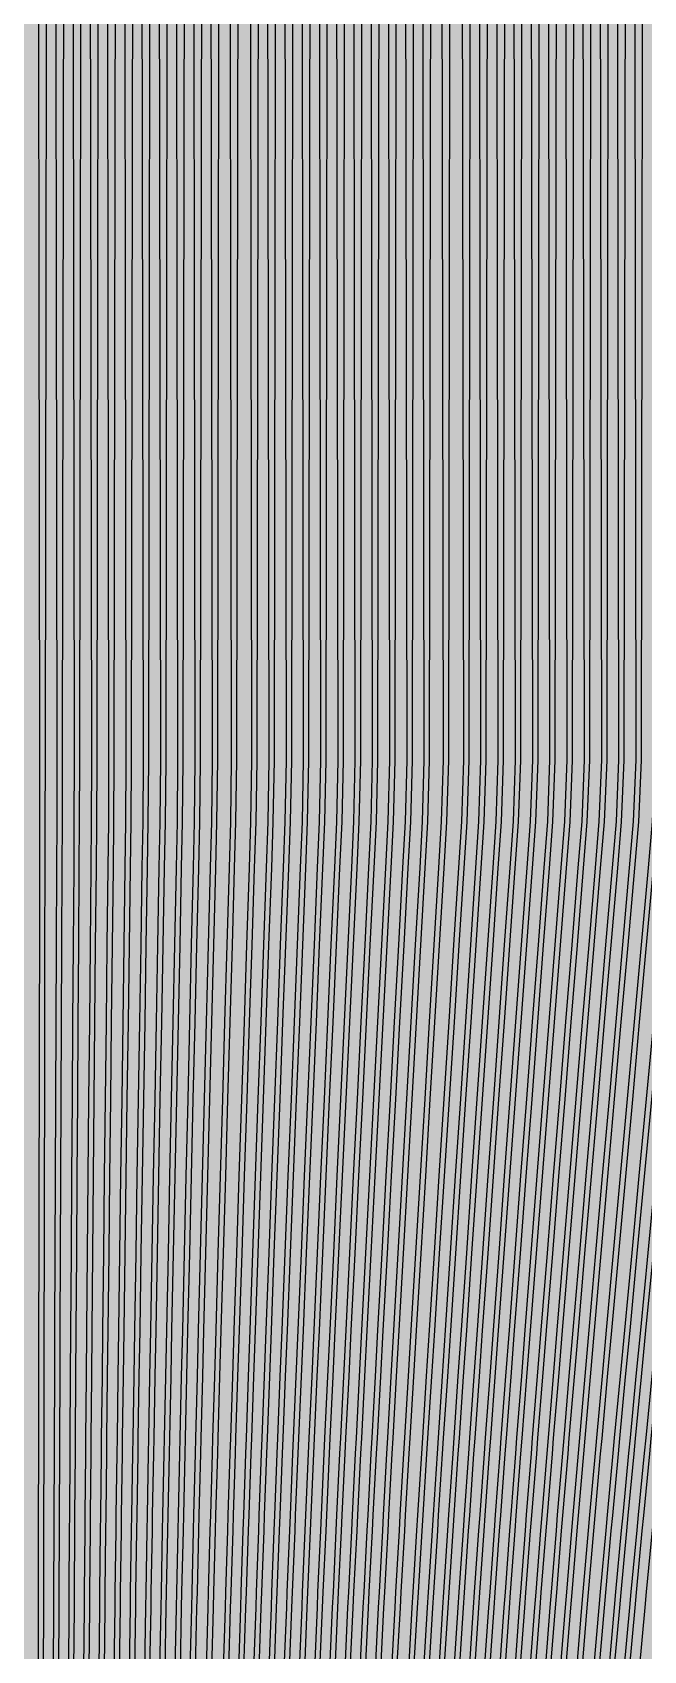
# Model space of a CAD drawing. Header units: metres. Extents: x -7220 to 10980, y -29667 to 1833.
# Drawn here: x 1880 to 2129, y -16541 to -15885 of the extents above; entities that cross this region are included whole.
import ezdxf

# ---------------------------------------------------------------- set-up
doc = ezdxf.new("R2010")
doc.units = ezdxf.units.M
doc.layers.add('Metal1', color=4, linetype='CONTINUOUS')
doc.layers.add('Polyimide', color=7, linetype='CONTINUOUS')

msp = doc.modelspace()

# ---------------------------------------------------------------- hatches: boundary and pattern name
at = {"layer": 'Polyimide'}
msp.add_hatch(color=7, dxfattribs=at).paths.add_polyline_path([(4099.45, -13861.55), (4142.64, -14152.77), (4214.18, -14438.35), (4313.36, -14715.55), (4439.24, -14981.69), (4590.59, -15234.21), (4765.97, -15470.68), (4963.68, -15688.82), (5181.82, -15886.53), (5418.29, -16061.91), (5670.81, -16213.26), (5936.95, -16339.14), (6214.15, -16438.32), (6499.73, -16509.85), (6790.95, -16553.05), (7085, -16567.5), (9980.38, -16567.5), (10058.79, -16571.35), (10136.45, -16582.87), (10212.6, -16601.95), (10286.52, -16628.4), (10357.49, -16661.96), (10424.83, -16702.32), (10487.89, -16749.09), (10546.06, -16801.81), (10598.78, -16859.98), (10645.55, -16923.04), (10685.91, -16990.38), (10719.48, -17061.35), (10745.93, -17135.27), (10765, -17211.43), (10776.52, -17289.08), (10780.38, -17367.5), (10780.38, -21957.3), (10741.61, -22012.91), (10705.97, -22070.59), (10673.58, -22130.14), (10644.53, -22191.39), (10618.92, -22254.16), (10596.82, -22318.25), (10578.3, -22383.46), (10563.41, -22449.6), (10552.21, -22516.46), (10544.72, -22583.84), (10540.97, -22651.53), (10540.97, -22719.32), (10544.72, -22787.01), (10552.21, -22854.38), (10563.41, -22921.24), (10578.3, -22987.38), (10596.82, -23052.6), (10618.92, -23116.68), (10644.53, -23179.45), (10673.58, -23240.71), (10705.97, -23300.26), (10741.61, -23357.93), (10780.38, -23413.54), (10780.38, -28667.5), (10776.52, -28745.91), (10765, -28823.57), (10745.93, -28899.73), (10719.48, -28973.65), (10685.91, -29044.62), (10645.55, -29111.96), (10598.78, -29175.01), (10546.06, -29233.19), (10487.89, -29285.91), (10424.83, -29332.68), (10357.49, -29373.04), (10286.52, -29406.6), (10212.6, -29433.05), (10136.45, -29452.13), (10058.79, -29463.65), (9980.38, -29467.5), (-6219.63, -29467.5), (-6298.04, -29463.65), (-6375.7, -29452.13), (-6451.85, -29433.05), (-6525.77, -29406.6), (-6596.74, -29373.04), (-6664.08, -29332.68), (-6727.14, -29285.91), (-6785.31, -29233.19), (-6838.03, -29175.01), (-6884.8, -29111.96), (-6925.16, -29044.62), (-6958.73, -28973.65), (-6985.18, -28899.73), (-7004.25, -28823.57), (-7015.77, -28745.91), (-7019.63, -28667.5), (-7019.63, -23426.32), (-6979.36, -23370.07), (-6942.33, -23311.63), (-6908.66, -23251.2), (-6878.45, -23188.96), (-6851.81, -23125.12), (-6828.81, -23059.88), (-6809.53, -22993.44), (-6794.04, -22926.02), (-6782.37, -22857.83), (-6774.57, -22789.09), (-6770.67, -22720.02), (-6770.67, -22650.84), (-6774.57, -22581.77), (-6782.37, -22513.03), (-6794.04, -22444.84), (-6809.53, -22377.42), (-6828.81, -22310.98), (-6851.81, -22245.74), (-6878.45, -22181.89), (-6908.66, -22119.66), (-6942.33, -22059.22), (-6979.36, -22000.79), (-7019.63, -21944.54), (-7019.63, -17367.5), (-7015.77, -17289.08), (-7004.25, -17211.43), (-6985.18, -17135.27), (-6958.73, -17061.35), (-6925.16, -16990.38), (-6884.8, -16923.04), (-6838.03, -16859.98), (-6785.31, -16801.81), (-6727.14, -16749.09), (-6664.08, -16702.32), (-6596.74, -16661.96), (-6525.77, -16628.4), (-6451.85, -16601.95), (-6375.7, -16582.87), (-6298.04, -16571.35), (-6219.63, -16567.5), (-3314, -16567.5), (-3019.95, -16553.05), (-2728.73, -16509.85), (-2443.15, -16438.32), (-2165.95, -16339.14), (-1899.81, -16213.26), (-1647.29, -16061.91), (-1410.82, -15886.53), (-1192.68, -15688.82), (-994.97, -15470.68), (-819.59, -15234.21), (-668.24, -14981.69), (-542.36, -14715.55), (-443.18, -14438.35), (-371.64, -14152.77), (-328.45, -13861.55), (-314, -13567.5), (-314, -13373.48), (-317.45, -13328.11), (-327.72, -13283.78), (-344.58, -13241.52), (-367.63, -13202.3), (-396.35, -13167.01), (-430.08, -13136.47), (-468.03, -13111.38), (-509.35, -13092.32), (-509.35, -13092.32), (-578.18, -13061.27), (-642.2, -13021.24), (-700.26, -12972.96), (-751.3, -12917.31), (-794.39, -12855.3), (-828.74, -12788.06), (-853.73, -12716.8), (-868.91, -12642.84), (-874, -12567.5), (-868.91, -12492.16), (-853.73, -12418.19), (-828.74, -12346.94), (-794.39, -12279.7), (-751.3, -12217.69), (-700.26, -12162.04), (-642.2, -12113.76), (-578.18, -12073.73), (-509.35, -12042.68), (-509.35, -12042.68), (-468.03, -12023.62), (-430.08, -11998.53), (-396.35, -11967.99), (-367.63, -11932.7), (-344.58, -11893.47), (-327.72, -11851.21), (-317.45, -11806.89), (-314, -11761.52), (-314, -11074.31), (-317.45, -11028.94), (-327.72, -10984.62), (-344.58, -10942.36), (-367.63, -10903.13), (-396.35, -10867.84), (-430.08, -10837.3), (-468.03, -10812.21), (-509.35, -10793.16), (-509.35, -10793.16), (-578.18, -10762.1), (-642.2, -10722.07), (-700.26, -10673.8), (-751.3, -10618.15), (-794.39, -10556.13), (-828.74, -10488.89), (-853.73, -10417.64), (-868.91, -10343.67), (-874, -10268.33), (-868.91, -10192.99), (-853.73, -10119.03), (-828.74, -10047.77), (-794.39, -9980.53), (-751.3, -9918.52), (-700.26, -9862.87), (-642.2, -9814.59), (-578.18, -9774.56), (-509.35, -9743.51), (-509.35, -9743.51), (-468.03, -9724.45), (-430.08, -9699.36), (-396.35, -9668.82), (-367.63, -9633.53), (-344.58, -9594.31), (-327.72, -9552.05), (-317.45, -9507.72), (-314, -9462.35), (-314, -8775.14), (-317.45, -8729.78), (-327.72, -8685.45), (-344.58, -8643.19), (-367.63, -8603.96), (-396.35, -8568.68), (-430.08, -8538.14), (-468.03, -8513.05), (-509.35, -8493.99), (-509.35, -8493.99), (-578.18, -8462.94), (-642.2, -8422.91), (-700.26, -8374.63), (-751.3, -8318.98), (-794.39, -8256.97), (-828.74, -8189.73), (-853.73, -8118.47), (-868.91, -8044.5), (-874, -7969.17), (-868.91, -7893.83), (-853.73, -7819.86), (-828.74, -7748.61), (-794.39, -7681.36), (-751.3, -7619.35), (-700.26, -7563.7), (-642.2, -7515.42), (-578.18, -7475.4), (-509.35, -7444.34), (-509.35, -7444.34), (-468.03, -7425.28), (-430.08, -7400.2), (-396.35, -7369.66), (-367.63, -7334.37), (-344.58, -7295.14), (-327.72, -7252.88), (-317.45, -7208.56), (-314, -7163.19), (-314, -6475.98), (-317.45, -6430.61), (-327.72, -6386.29), (-344.58, -6344.02), (-367.63, -6304.8), (-396.35, -6269.51), (-430.08, -6238.97), (-468.03, -6213.88), (-509.35, -6194.82), (-509.35, -6194.82), (-578.18, -6163.77), (-642.2, -6123.74), (-700.26, -6075.46), (-751.3, -6019.81), (-794.39, -5957.8), (-828.74, -5890.56), (-853.73, -5819.31), (-868.91, -5745.34), (-874, -5670), (-868.91, -5594.66), (-853.73, -5520.69), (-828.74, -5449.44), (-794.39, -5382.2), (-751.3, -5320.19), (-700.26, -5264.54), (-642.2, -5216.26), (-578.18, -5176.23), (-509.35, -5145.18), (-509.35, -5145.18), (-468.03, -5126.12), (-430.08, -5101.03), (-396.35, -5070.49), (-367.63, -5035.2), (-344.58, -4995.98), (-327.72, -4953.71), (-317.45, -4909.39), (-314, -4864.02), (-314, 380), (-314, 1532.5), (-269, 1532.5), (-268.78, 1525.63), (-268.1, 1518.79), (-266.98, 1512.02), (-265.42, 1505.32), (-263.43, 1498.75), (-261.01, 1492.32), (-258.17, 1486.06), (-254.93, 1480), (-251.3, 1474.17), (-247.3, 1468.58), (-242.94, 1463.27), (-238.25, 1458.25), (-233.23, 1453.56), (-227.92, 1449.2), (-222.33, 1445.2), (-216.5, 1441.57), (-210.44, 1438.33), (-204.18, 1435.49), (-197.75, 1433.07), (-191.18, 1431.08), (-184.48, 1429.52), (-177.71, 1428.4), (-170.87, 1427.72), (-164, 1427.5), (-157.13, 1427.72), (-150.29, 1428.4), (-143.52, 1429.52), (-136.82, 1431.08), (-130.25, 1433.07), (-123.82, 1435.49), (-117.56, 1438.33), (-111.5, 1441.57), (-105.67, 1445.2), (-100.08, 1449.2), (-94.77, 1453.56), (-89.75, 1458.25), (-85.06, 1463.27), (-80.7, 1468.58), (-76.7, 1474.17), (-73.07, 1480), (-69.83, 1486.06), (-66.99, 1492.32), (-64.57, 1498.75), (-62.58, 1505.32), (-61.02, 1512.02), (-59.9, 1518.79), (-59.22, 1525.63), (-59, 1532.5), (1786, 1532.5), (3835, 1532.5), (3835.21, 1539.04), (3835.86, 1545.55), (3836.92, 1552.01), (3838.41, 1558.38), (3840.31, 1564.64), (3842.61, 1570.77), (3845.31, 1576.73), (3848.4, 1582.5), (3851.85, 1588.06), (3855.66, 1593.38), (3859.82, 1598.43), (3864.29, 1603.21), (3869.07, 1607.68), (3874.12, 1611.84), (3879.44, 1615.65), (3885, 1619.1), (3890.77, 1622.19), (3896.73, 1624.89), (3902.86, 1627.19), (3909.12, 1629.09), (3915.49, 1630.58), (3921.95, 1631.64), (3928.46, 1632.29), (3935, 1632.5), (3941.54, 1632.29), (3948.05, 1631.64), (3954.51, 1630.58), (3960.88, 1629.09), (3967.14, 1627.19), (3973.27, 1624.89), (3979.23, 1622.19), (3985, 1619.1), (3990.56, 1615.65), (3995.88, 1611.84), (4000.93, 1607.68), (4005.71, 1603.21), (4010.18, 1598.43), (4014.34, 1593.38), (4018.15, 1588.06), (4021.6, 1582.5), (4024.69, 1576.73), (4027.39, 1570.77), (4029.69, 1564.64), (4031.59, 1558.38), (4033.08, 1552.01), (4034.14, 1545.55), (4034.79, 1539.04), (4035, 1532.5), (4085, 1532.5), (4085, 380), (4085, 330), (4085, -4864.02), (4088.45, -4909.39), (4098.72, -4953.71), (4115.58, -4995.98), (4138.63, -5035.2), (4167.35, -5070.49), (4201.08, -5101.03), (4239.03, -5126.12), (4280.35, -5145.18), (4280.35, -5145.18), (4349.18, -5176.23), (4413.2, -5216.26), (4471.26, -5264.54), (4522.3, -5320.19), (4565.39, -5382.2), (4599.74, -5449.44), (4624.73, -5520.69), (4639.91, -5594.66), (4645, -5670), (4639.91, -5745.34), (4624.73, -5819.31), (4599.74, -5890.56), (4565.39, -5957.8), (4522.3, -6019.81), (4471.26, -6075.46), (4413.2, -6123.74), (4349.18, -6163.77), (4280.35, -6194.82), (4239.03, -6213.88), (4201.08, -6238.97), (4167.35, -6269.51), (4138.63, -6304.8), (4115.58, -6344.02), (4098.72, -6386.29), (4088.45, -6430.61), (4085, -6475.98), (4085, -13567.5), (4099.45, -13861.55)])

# ---------------------------------------------------------------- linework, layer by layer
at = {"layer": 'Metal1'}
for points in [[(1882.82, -16548.27), (1882.87, -16523.27), (1882.88, -16517.03), (1882.92, -16492.03), (1882.94, -16485.79), (1882.98, -16460.79), (1882.99, -16454.54), (1883.04, -16429.55), (1883.08, -16410.81), (1883.14, -16379.57), (1883.2, -16348.33), (1883.26, -16317.08), (1883.32, -16285.84), (1883.38, -16254.6), (1883.44, -16223.36), (1883.48, -16204.62), (1883.48, -16179.63), (1882.75, -15692.12)], [(1886.25, -15692.12), (1885.52, -16179.63), (1885.48, -16204.62), (1885.44, -16223.37), (1885.38, -16254.61), (1885.32, -16285.85), (1885.26, -16317.09), (1885.2, -16348.33), (1885.14, -16379.57), (1885.08, -16410.81), (1885.04, -16429.56), (1884.99, -16454.55), (1884.98, -16460.8), (1884.94, -16485.79), (1884.92, -16492.04), (1884.88, -16517.03), (1884.87, -16523.28), (1884.82, -16548.27)], [(1888.99, -16548.27), (1889.09, -16523.27), (1889.11, -16517.02), (1889.21, -16492.03), (1889.24, -16485.78), (1889.35, -16460.79), (1889.37, -16454.54), (1889.48, -16429.55), (1889.56, -16410.8), (1889.69, -16379.56), (1889.83, -16348.32), (1889.96, -16317.08), (1890.1, -16285.84), (1890.23, -16254.6), (1890.37, -16223.36), (1890.45, -16204.62), (1890.48, -16179.63), (1889.75, -15692.12)], [(1893.25, -15692.12), (1892.52, -16179.63), (1892.45, -16204.62), (1892.37, -16223.37), (1892.23, -16254.61), (1892.1, -16285.85), (1891.96, -16317.09), (1891.83, -16348.33), (1891.69, -16379.57), (1891.56, -16410.81), (1891.48, -16429.56), (1891.37, -16454.55), (1891.35, -16460.8), (1891.24, -16485.79), (1891.21, -16492.04), (1891.11, -16517.03), (1891.09, -16523.28), (1890.99, -16548.27)], [(1895.15, -16548.26), (1895.31, -16523.27), (1895.35, -16517.02), (1895.5, -16492.03), (1895.55, -16485.78), (1895.71, -16460.79), (1895.75, -16454.54), (1895.92, -16429.55), (1896.04, -16410.8), (1896.25, -16379.56), (1896.46, -16348.32), (1896.67, -16317.08), (1896.87, -16285.84), (1897.08, -16254.6), (1897.29, -16223.36), (1897.42, -16204.61), (1897.48, -16179.62), (1896.75, -15692.12)], [(1900.25, -15692.12), (1899.52, -16179.63), (1899.42, -16204.62), (1899.29, -16223.37), (1899.08, -16254.61), (1898.87, -16285.85), (1898.67, -16317.09), (1898.46, -16348.33), (1898.25, -16379.58), (1898.04, -16410.82), (1897.92, -16429.56), (1897.75, -16454.55), (1897.71, -16460.8), (1897.55, -16485.79), (1897.5, -16492.04), (1897.35, -16517.03), (1897.31, -16523.28), (1897.15, -16548.28)], [(1901.32, -16548.26), (1901.53, -16523.27), (1901.58, -16517.02), (1901.8, -16492.03), (1901.85, -16485.78), (1902.07, -16460.79), (1902.13, -16454.54), (1902.35, -16429.54), (1902.52, -16410.8), (1902.8, -16379.56), (1903.09, -16348.32), (1903.37, -16317.08), (1903.65, -16285.84), (1903.93, -16254.6), (1904.22, -16223.35), (1904.39, -16204.61), (1904.48, -16179.62), (1903.75, -15692.12)], [(1907.25, -15692.12), (1906.52, -16179.63), (1906.39, -16204.63), (1906.22, -16223.37), (1905.93, -16254.61), (1905.65, -16285.85), (1905.37, -16317.1), (1905.09, -16348.34), (1904.8, -16379.58), (1904.52, -16410.82), (1904.35, -16429.56), (1904.13, -16454.56), (1904.07, -16460.8), (1903.85, -16485.8), (1903.8, -16492.04), (1903.58, -16517.04), (1903.53, -16523.28), (1903.32, -16548.28)], [(1907.49, -16548.26), (1907.75, -16523.27), (1907.82, -16517.02), (1908.09, -16492.02), (1908.16, -16485.78), (1908.43, -16460.78), (1908.51, -16454.54), (1908.79, -16429.54), (1909, -16410.8), (1909.36, -16379.56), (1909.72, -16348.32), (1910.07, -16317.08), (1910.43, -16285.83), (1910.79, -16254.59), (1911.14, -16223.35), (1911.36, -16204.61), (1911.48, -16179.62), (1910.75, -15692.12)], [(1914.25, -15692.12), (1913.52, -16179.63), (1913.36, -16204.63), (1913.14, -16223.38), (1912.79, -16254.62), (1912.43, -16285.86), (1912.07, -16317.1), (1911.72, -16348.34), (1911.36, -16379.58), (1911, -16410.82), (1910.79, -16429.57), (1910.51, -16454.56), (1910.43, -16460.81), (1910.15, -16485.8), (1910.09, -16492.05), (1909.82, -16517.04), (1909.75, -16523.29), (1909.49, -16548.28)], [(1913.65, -16548.26), (1913.97, -16523.26), (1914.05, -16517.02), (1914.38, -16492.02), (1914.46, -16485.77), (1914.8, -16460.78), (1914.88, -16454.53), (1915.23, -16429.54), (1915.48, -16410.8), (1915.92, -16379.55), (1916.35, -16348.31), (1916.78, -16317.07), (1917.21, -16285.83), (1917.64, -16254.59), (1918.07, -16223.35), (1918.33, -16204.61), (1918.48, -16179.62), (1917.75, -15692.12)], [(1921.25, -15692.12), (1920.52, -16179.63), (1920.33, -16204.63), (1920.07, -16223.38), (1919.64, -16254.62), (1919.21, -16285.86), (1918.78, -16317.1), (1918.35, -16348.34), (1917.92, -16379.58), (1917.48, -16410.82), (1917.23, -16429.57), (1916.88, -16454.56), (1916.8, -16460.81), (1916.46, -16485.8), (1916.38, -16492.05), (1916.05, -16517.04), (1915.97, -16523.29), (1915.65, -16548.28)], [(1919.82, -16548.25), (1920.19, -16523.26), (1920.28, -16517.01), (1920.67, -16492.02), (1920.77, -16485.77), (1921.16, -16460.78), (1921.26, -16454.53), (1921.66, -16429.54), (1921.97, -16410.79), (1922.47, -16379.55), (1922.98, -16348.31), (1923.48, -16317.07), (1923.99, -16285.83), (1924.49, -16254.59), (1925, -16223.35), (1925.3, -16204.61), (1925.48, -16179.62), (1924.75, -15692.12)], [(1928.25, -15692.12), (1927.52, -16179.63), (1927.3, -16204.63), (1927, -16223.38), (1926.49, -16254.62), (1925.99, -16285.86), (1925.48, -16317.1), (1924.98, -16348.34), (1924.47, -16379.58), (1923.97, -16410.83), (1923.66, -16429.57), (1923.26, -16454.56), (1923.16, -16460.81), (1922.76, -16485.8), (1922.67, -16492.05), (1922.28, -16517.04), (1922.19, -16523.29), (1921.82, -16548.28)], [(1925.99, -16548.25), (1926.41, -16523.26), (1926.52, -16517.01), (1926.96, -16492.02), (1927.07, -16485.77), (1927.52, -16460.78), (1927.64, -16454.53), (1928.1, -16429.54), (1928.45, -16410.79), (1929.03, -16379.55), (1929.61, -16348.31), (1930.18, -16317.07), (1930.76, -16285.83), (1931.34, -16254.59), (1931.92, -16223.35), (1932.27, -16204.61), (1932.48, -16179.62), (1931.75, -15692.12)], [(1935.25, -15692.12), (1934.52, -16179.63), (1934.27, -16204.63), (1933.92, -16223.38), (1933.34, -16254.62), (1932.76, -16285.86), (1932.18, -16317.11), (1931.61, -16348.35), (1931.03, -16379.59), (1930.45, -16410.83), (1930.1, -16429.57), (1929.64, -16454.57), (1929.52, -16460.81), (1929.07, -16485.81), (1928.96, -16492.05), (1928.52, -16517.05), (1928.41, -16523.29), (1927.98, -16548.29)], [(1932.15, -16548.25), (1932.63, -16523.26), (1932.75, -16517.01), (1933.25, -16492.02), (1933.38, -16485.77), (1933.89, -16460.77), (1934.02, -16454.53), (1934.54, -16429.53), (1934.93, -16410.79), (1935.58, -16379.55), (1936.23, -16348.31), (1936.89, -16317.07), (1937.54, -16285.82), (1938.19, -16254.58), (1938.85, -16223.34), (1939.24, -16204.6), (1939.48, -16179.62), (1938.75, -15692.12)], [(1942.25, -15692.12), (1941.52, -16179.63), (1941.24, -16204.63), (1940.85, -16223.38), (1940.19, -16254.63), (1939.54, -16285.87), (1938.89, -16317.11), (1938.23, -16348.35), (1937.58, -16379.59), (1936.93, -16410.83), (1936.54, -16429.57), (1936.02, -16454.57), (1935.89, -16460.82), (1935.37, -16485.81), (1935.25, -16492.06), (1934.75, -16517.05), (1934.63, -16523.3), (1934.15, -16548.29)], [(1938.32, -16548.25), (1938.85, -16523.26), (1938.99, -16517.01), (1939.54, -16492.01), (1939.68, -16485.76), (1940.25, -16460.77), (1940.39, -16454.52), (1940.97, -16429.53), (1941.41, -16410.79), (1942.14, -16379.55), (1942.86, -16348.3), (1943.59, -16317.06), (1944.32, -16285.82), (1945.05, -16254.58), (1945.77, -16223.34), (1946.21, -16204.6), (1946.48, -16179.62), (1945.75, -15692.12)], [(1949.25, -15692.12), (1948.52, -16179.63), (1948.21, -16204.64), (1947.77, -16223.39), (1947.05, -16254.63), (1946.32, -16285.87), (1945.59, -16317.11), (1944.86, -16348.35), (1944.14, -16379.59), (1943.41, -16410.83), (1942.97, -16429.58), (1942.39, -16454.57), (1942.25, -16460.82), (1941.68, -16485.81), (1941.54, -16492.06), (1940.99, -16517.05), (1940.85, -16523.3), (1940.32, -16548.29)], [(1944.48, -16548.25), (1945.07, -16523.25), (1945.22, -16517), (1945.83, -16492.01), (1945.99, -16485.76), (1946.61, -16460.77), (1946.77, -16454.52), (1947.41, -16429.53), (1947.89, -16410.78), (1948.69, -16379.54), (1949.49, -16348.3), (1950.3, -16317.06), (1951.1, -16285.82), (1951.9, -16254.58), (1952.7, -16223.34), (1953.18, -16204.6), (1953.48, -16179.62), (1952.75, -15692.12)], [(1956.25, -15692.12), (1955.52, -16179.63), (1955.18, -16204.64), (1954.7, -16223.39), (1953.9, -16254.63), (1953.1, -16285.87), (1952.29, -16317.11), (1951.49, -16348.35), (1950.69, -16379.59), (1949.89, -16410.83), (1949.41, -16429.58), (1948.77, -16454.57), (1948.61, -16460.82), (1947.98, -16485.81), (1947.83, -16492.06), (1947.22, -16517.05), (1947.07, -16523.3), (1946.48, -16548.29)], [(1951.09, -16548.24), (1951.75, -16523.25), (1951.92, -16517), (1952.61, -16492.01), (1952.78, -16485.76), (1953.49, -16460.77), (1953.67, -16454.52), (1954.39, -16429.53), (1954.93, -16410.78), (1955.83, -16379.54), (1956.73, -16348.3), (1957.64, -16317.06), (1958.54, -16285.82), (1959.44, -16254.58), (1960.35, -16223.33), (1960.89, -16204.6), (1961.23, -16179.61), (1960.5, -15692.12)], [(1964, -15692.12), (1963.27, -16179.63), (1962.89, -16204.64), (1962.35, -16223.39), (1961.44, -16254.63), (1960.54, -16285.87), (1959.64, -16317.12), (1958.73, -16348.36), (1957.83, -16379.6), (1956.93, -16410.84), (1956.39, -16429.58), (1955.67, -16454.58), (1955.49, -16460.82), (1954.78, -16485.82), (1954.6, -16492.06), (1953.92, -16517.06), (1953.75, -16523.3), (1953.09, -16548.3)], [(1957.98, -16548.24), (1958.73, -16523.25), (1958.93, -16517), (1959.7, -16492), (1959.9, -16485.76), (1960.7, -16460.76), (1960.91, -16454.51), (1961.72, -16429.52), (1962.34, -16410.78), (1963.36, -16379.54), (1964.38, -16348.29), (1965.41, -16317.05), (1966.43, -16285.81), (1967.45, -16254.57), (1968.48, -16223.33), (1969.09, -16204.59), (1969.48, -16179.61), (1968.75, -15692.12)], [(1972.25, -15692.12), (1971.52, -16179.63), (1971.09, -16204.64), (1970.48, -16223.4), (1969.45, -16254.64), (1968.43, -16285.88), (1967.41, -16317.12), (1966.38, -16348.36), (1965.36, -16379.6), (1964.33, -16410.84), (1963.72, -16429.59), (1962.9, -16454.58), (1962.7, -16460.83), (1961.9, -16485.82), (1961.7, -16492.07), (1960.92, -16517.06), (1960.73, -16523.31), (1959.98, -16548.3)], [(1964.15, -16548.24), (1964.95, -16523.24), (1965.16, -16517), (1965.99, -16492), (1966.21, -16485.75), (1967.06, -16460.76), (1967.28, -16454.51), (1968.16, -16429.52), (1968.82, -16410.77), (1969.91, -16379.53), (1971.01, -16348.29), (1972.11, -16317.05), (1973.21, -16285.81), (1974.31, -16254.57), (1975.4, -16223.33), (1976.06, -16204.59), (1976.48, -16179.61), (1975.75, -15692.12)], [(1979.25, -15692.12), (1978.52, -16179.63), (1978.06, -16204.65), (1977.4, -16223.4), (1976.3, -16254.64), (1975.21, -16285.88), (1974.11, -16317.12), (1973.01, -16348.36), (1971.91, -16379.6), (1970.82, -16410.84), (1970.16, -16429.59), (1969.28, -16454.58), (1969.06, -16460.83), (1968.2, -16485.82), (1967.99, -16492.07), (1967.16, -16517.06), (1966.95, -16523.31), (1966.15, -16548.3)], [(1970.31, -16548.24), (1971.18, -16523.24), (1971.39, -16516.99), (1972.28, -16492), (1972.51, -16485.75), (1973.43, -16460.76), (1973.66, -16454.51), (1974.6, -16429.52), (1975.3, -16410.77), (1976.47, -16379.53), (1977.64, -16348.29), (1978.81, -16317.05), (1979.99, -16285.81), (1981.16, -16254.57), (1982.33, -16223.33), (1983.03, -16204.59), (1983.48, -16179.61), (1982.75, -15692.12)], [(1986.25, -15692.12), (1985.52, -16179.63), (1985.03, -16204.65), (1984.33, -16223.4), (1983.16, -16254.64), (1981.98, -16285.88), (1980.81, -16317.12), (1979.64, -16348.36), (1978.47, -16379.61), (1977.3, -16410.85), (1976.59, -16429.59), (1975.66, -16454.58), (1975.43, -16460.83), (1974.51, -16485.82), (1974.28, -16492.07), (1973.39, -16517.06), (1973.17, -16523.31), (1972.31, -16548.3)], [(1976.48, -16548.23), (1977.4, -16523.24), (1977.63, -16516.99), (1978.57, -16492), (1978.82, -16485.75), (1979.79, -16460.76), (1980.04, -16454.51), (1981.03, -16429.51), (1981.78, -16410.77), (1983.03, -16379.53), (1984.27, -16348.29), (1985.52, -16317.05), (1986.76, -16285.81), (1988.01, -16254.56), (1989.25, -16223.32), (1990, -16204.59), (1990.48, -16179.61), (1989.75, -15692.12)], [(1993.25, -15692.12), (1992.52, -16179.63), (1992, -16204.65), (1991.25, -16223.4), (1990.01, -16254.64), (1988.76, -16285.89), (1987.52, -16317.13), (1986.27, -16348.37), (1985.02, -16379.61), (1983.78, -16410.85), (1983.03, -16429.59), (1982.04, -16454.59), (1981.79, -16460.83), (1980.81, -16485.83), (1980.57, -16492.07), (1979.63, -16517.07), (1979.39, -16523.31), (1978.48, -16548.31)], [(1982.65, -16548.23), (1983.62, -16523.24), (1983.86, -16516.99), (1984.87, -16492), (1985.12, -16485.75), (1986.15, -16460.75), (1986.42, -16454.5), (1987.47, -16429.51), (1988.26, -16410.77), (1989.58, -16379.53), (1990.9, -16348.29), (1992.22, -16317.04), (1993.54, -16285.8), (1994.86, -16254.56), (1996.18, -16223.32), (1996.97, -16204.59), (1997.48, -16179.6), (1996.75, -15692.12)], [(2000.25, -15692.12), (1999.52, -16179.63), (1998.97, -16204.65), (1998.18, -16223.41), (1996.86, -16254.65), (1995.54, -16285.89), (1994.22, -16317.13), (1992.9, -16348.37), (1991.58, -16379.61), (1990.26, -16410.85), (1989.47, -16429.6), (1988.41, -16454.59), (1988.15, -16460.84), (1987.12, -16485.83), (1986.86, -16492.08), (1985.86, -16517.07), (1985.62, -16523.32), (1984.65, -16548.31)], [(1988.81, -16548.23), (1989.84, -16523.24), (1990.1, -16516.99), (1991.16, -16491.99), (1991.43, -16485.74), (1992.52, -16460.75), (1992.79, -16454.5), (1993.91, -16429.51), (1994.74, -16410.76), (1996.14, -16379.52), (1997.53, -16348.28), (1998.92, -16317.04), (2000.32, -16285.8), (2001.71, -16254.56), (2003.11, -16223.32), (2003.94, -16204.59), (2004.48, -16179.6), (2003.75, -15692.12)], [(2007.25, -15692.12), (2006.52, -16179.63), (2005.94, -16204.65), (2005.1, -16223.41), (2003.71, -16254.65), (2002.32, -16285.89), (2000.92, -16317.13), (1999.53, -16348.37), (1998.13, -16379.61), (1996.74, -16410.85), (1995.9, -16429.6), (1994.79, -16454.59), (1994.52, -16460.84), (1993.42, -16485.83), (1993.15, -16492.08), (1992.1, -16517.07), (1991.84, -16523.32), (1990.81, -16548.31)], [(1994.98, -16548.23), (1996.06, -16523.23), (1996.33, -16516.98), (1997.45, -16491.99), (1997.73, -16485.74), (1998.88, -16460.75), (1999.17, -16454.5), (2000.34, -16429.51), (2001.22, -16410.76), (2002.69, -16379.52), (2004.16, -16348.28), (2005.63, -16317.04), (2007.1, -16285.8), (2008.56, -16254.56), (2010.03, -16223.32), (2010.91, -16204.58), (2011.48, -16179.6), (2010.75, -15692.12)], [(2014.25, -15692.12), (2013.52, -16179.62), (2012.91, -16204.65), (2012.03, -16223.41), (2010.56, -16254.65), (2009.09, -16285.89), (2007.63, -16317.13), (2006.16, -16348.37), (2004.69, -16379.62), (2003.22, -16410.86), (2002.34, -16429.6), (2001.17, -16454.59), (2000.88, -16460.84), (1999.73, -16485.83), (1999.45, -16492.08), (1998.33, -16517.07), (1998.06, -16523.32), (1996.98, -16548.31)], [(2001.15, -16548.22), (2002.28, -16523.23), (2002.57, -16516.98), (2003.74, -16491.99), (2004.04, -16485.74), (2005.24, -16460.75), (2005.55, -16454.5), (2006.78, -16429.5), (2007.71, -16410.76), (2009.25, -16379.52), (2010.79, -16348.28), (2012.33, -16317.04), (2013.87, -16285.8), (2015.42, -16254.56), (2016.96, -16223.31), (2017.88, -16204.58), (2018.48, -16179.6), (2017.75, -15692.12)], [(2021.25, -15692.12), (2020.52, -16179.62), (2019.88, -16204.66), (2018.96, -16223.41), (2017.41, -16254.65), (2015.87, -16285.89), (2014.33, -16317.14), (2012.79, -16348.38), (2011.24, -16379.62), (2009.7, -16410.86), (2008.78, -16429.6), (2007.55, -16454.6), (2007.24, -16460.84), (2006.03, -16485.84), (2005.74, -16492.08), (2004.56, -16517.07), (2004.28, -16523.32), (2003.14, -16548.31)], [(2007.31, -16548.22), (2008.5, -16523.23), (2008.8, -16516.98), (2010.03, -16491.99), (2010.34, -16485.74), (2011.61, -16460.74), (2011.93, -16454.5), (2013.22, -16429.5), (2014.19, -16410.76), (2015.8, -16379.52), (2017.42, -16348.28), (2019.04, -16317.03), (2020.65, -16285.79), (2022.27, -16254.55), (2023.88, -16223.31), (2024.85, -16204.58), (2025.48, -16179.6), (2024.75, -15692.12)], [(2028.25, -15692.12), (2027.52, -16179.62), (2026.85, -16204.66), (2025.88, -16223.42), (2024.27, -16254.66), (2022.65, -16285.9), (2021.03, -16317.14), (2019.42, -16348.38), (2017.8, -16379.62), (2016.18, -16410.86), (2015.21, -16429.61), (2013.92, -16454.6), (2013.6, -16460.85), (2012.34, -16485.84), (2012.03, -16492.09), (2010.8, -16517.08), (2010.5, -16523.33), (2009.31, -16548.32)], [(2013.48, -16548.22), (2014.72, -16523.23), (2015.04, -16516.98), (2016.32, -16491.99), (2016.65, -16485.73), (2017.97, -16460.74), (2018.31, -16454.49), (2019.65, -16429.5), (2020.67, -16410.76), (2022.36, -16379.51), (2024.05, -16348.27), (2025.74, -16317.03), (2027.43, -16285.79), (2029.12, -16254.55), (2030.81, -16223.31), (2031.82, -16204.58), (2032.48, -16179.59), (2031.75, -15692.12)], [(2035.25, -15692.12), (2034.52, -16179.62), (2033.82, -16204.66), (2032.81, -16223.42), (2031.12, -16254.66), (2029.43, -16285.9), (2027.74, -16317.14), (2026.05, -16348.38), (2024.36, -16379.62), (2022.66, -16410.86), (2021.65, -16429.61), (2020.3, -16454.6), (2019.97, -16460.85), (2018.64, -16485.84), (2018.32, -16492.09), (2017.03, -16517.08), (2016.72, -16523.33), (2015.48, -16548.32)], [(2019.64, -16548.22), (2020.94, -16523.23), (2021.27, -16516.98), (2022.61, -16491.98), (2022.95, -16485.73), (2024.33, -16460.74), (2024.68, -16454.49), (2026.09, -16429.5), (2027.15, -16410.75), (2028.91, -16379.51), (2030.68, -16348.27), (2032.44, -16317.03), (2034.21, -16285.79), (2035.97, -16254.55), (2037.74, -16223.31), (2038.79, -16204.58), (2039.48, -16179.59), (2038.75, -15692.12)], [(2042.25, -15692.12), (2041.52, -16179.62), (2040.79, -16204.66), (2039.73, -16223.42), (2037.97, -16254.66), (2036.2, -16285.9), (2034.44, -16317.14), (2032.68, -16348.38), (2030.91, -16379.62), (2029.15, -16410.87), (2028.09, -16429.61), (2026.68, -16454.6), (2026.33, -16460.85), (2024.95, -16485.84), (2024.61, -16492.09), (2023.27, -16517.08), (2022.94, -16523.33), (2021.64, -16548.32)], [(2026.25, -16548.21), (2027.62, -16523.22), (2027.97, -16516.97), (2029.38, -16491.98), (2029.75, -16485.73), (2031.21, -16460.74), (2031.58, -16454.49), (2033.07, -16429.49), (2034.19, -16410.75), (2036.05, -16379.51), (2037.92, -16348.27), (2039.79, -16317.03), (2041.65, -16285.79), (2043.52, -16254.55), (2045.39, -16223.3), (2046.5, -16204.57), (2047.23, -16179.59), (2046.5, -15692.12)], [(2050, -15692.12), (2049.27, -16179.62), (2048.5, -16204.66), (2047.38, -16223.42), (2045.52, -16254.66), (2043.65, -16285.91), (2041.78, -16317.15), (2039.92, -16348.39), (2038.05, -16379.63), (2036.18, -16410.87), (2035.06, -16429.61), (2033.57, -16454.61), (2033.2, -16460.85), (2031.74, -16485.85), (2031.38, -16492.09), (2029.96, -16517.08), (2029.62, -16523.33), (2028.24, -16548.32)], [(2033.14, -16548.21), (2034.6, -16523.22), (2034.97, -16516.97), (2036.48, -16491.98), (2036.87, -16485.73), (2038.42, -16460.73), (2038.82, -16454.48), (2040.4, -16429.49), (2041.59, -16410.75), (2043.58, -16379.5), (2045.57, -16348.26), (2047.55, -16317.02), (2049.54, -16285.78), (2051.53, -16254.54), (2053.52, -16223.3), (2054.71, -16204.57), (2055.48, -16179.59), (2054.75, -15692.12)], [(2058.25, -15692.12), (2057.52, -16179.62), (2056.7, -16204.67), (2055.51, -16223.43), (2053.52, -16254.67), (2051.54, -16285.91), (2049.55, -16317.15), (2047.56, -16348.39), (2045.58, -16379.63), (2043.59, -16410.87), (2042.4, -16429.62), (2040.81, -16454.61), (2040.42, -16460.86), (2038.86, -16485.85), (2038.48, -16492.1), (2036.97, -16517.09), (2036.6, -16523.34), (2035.14, -16548.33)], [(2039.31, -16548.21), (2040.82, -16523.22), (2041.21, -16516.97), (2042.77, -16491.97), (2043.17, -16485.72), (2044.78, -16460.73), (2045.19, -16454.48), (2046.84, -16429.49), (2048.07, -16410.74), (2050.14, -16379.5), (2052.2, -16348.26), (2054.26, -16317.02), (2056.32, -16285.78), (2058.38, -16254.54), (2060.44, -16223.3), (2061.68, -16204.57), (2062.48, -16179.58), (2061.75, -15692.12)], [(2065.25, -15692.12), (2064.52, -16179.62), (2063.67, -16204.67), (2062.44, -16223.43), (2060.38, -16254.67), (2058.31, -16285.91), (2056.25, -16317.15), (2054.19, -16348.39), (2052.13, -16379.63), (2050.07, -16410.88), (2048.83, -16429.62), (2047.19, -16454.61), (2046.78, -16460.86), (2045.17, -16485.85), (2044.77, -16492.1), (2043.2, -16517.09), (2042.82, -16523.34), (2041.3, -16548.33)], [(2045.47, -16548.21), (2047.04, -16523.22), (2047.44, -16516.96), (2049.06, -16491.97), (2049.48, -16485.72), (2051.15, -16460.73), (2051.57, -16454.48), (2053.28, -16429.49), (2054.56, -16410.74), (2056.69, -16379.5), (2058.83, -16348.26), (2060.96, -16317.02), (2063.1, -16285.78), (2065.23, -16254.54), (2067.37, -16223.3), (2068.65, -16204.57), (2069.48, -16179.58), (2068.75, -15692.12)], [(2072.25, -15692.12), (2071.52, -16179.61), (2070.64, -16204.67), (2069.36, -16223.43), (2067.23, -16254.67), (2065.09, -16285.91), (2062.96, -16317.15), (2060.82, -16348.4), (2058.69, -16379.64), (2056.55, -16410.88), (2055.27, -16429.62), (2053.57, -16454.61), (2053.14, -16460.86), (2051.47, -16485.85), (2051.06, -16492.1), (2049.44, -16517.09), (2049.04, -16523.34), (2047.47, -16548.33)], [(2051.64, -16548.21), (2053.26, -16523.21), (2053.68, -16516.96), (2055.35, -16491.97), (2055.78, -16485.72), (2057.51, -16460.73), (2057.95, -16454.48), (2059.71, -16429.48), (2061.04, -16410.74), (2063.25, -16379.5), (2065.46, -16348.26), (2067.67, -16317.02), (2069.87, -16285.78), (2072.08, -16254.53), (2074.29, -16223.29), (2075.62, -16204.57), (2076.48, -16179.58), (2075.75, -15692.12)], [(2079.25, -15692.12), (2078.52, -16179.61), (2077.62, -16204.67), (2076.29, -16223.43), (2074.08, -16254.68), (2071.87, -16285.92), (2069.66, -16317.16), (2067.45, -16348.4), (2065.24, -16379.64), (2063.03, -16410.88), (2061.71, -16429.62), (2059.95, -16454.62), (2059.51, -16460.87), (2057.78, -16485.86), (2057.35, -16492.1), (2055.67, -16517.09), (2055.26, -16523.34), (2053.64, -16548.33)], [(2057.81, -16548.2), (2059.49, -16523.21), (2059.91, -16516.96), (2061.65, -16491.97), (2062.09, -16485.72), (2063.87, -16460.72), (2064.33, -16454.47), (2066.15, -16429.48), (2067.52, -16410.74), (2069.8, -16379.5), (2072.09, -16348.25), (2074.37, -16317.01), (2076.65, -16285.77), (2078.94, -16254.53), (2081.22, -16223.29), (2082.59, -16204.56), (2083.48, -16179.57), (2082.75, -15692.12)], [(2086.25, -15692.12), (2085.52, -16179.61), (2084.59, -16204.67), (2083.21, -16223.44), (2080.93, -16254.68), (2078.65, -16285.92), (2076.36, -16317.16), (2074.08, -16348.4), (2071.8, -16379.64), (2069.51, -16410.88), (2068.14, -16429.63), (2066.32, -16454.62), (2065.87, -16460.87), (2064.08, -16485.86), (2063.64, -16492.11), (2061.91, -16517.1), (2061.48, -16523.35), (2059.8, -16548.34)], [(2063.97, -16548.2), (2065.71, -16523.21), (2066.15, -16516.96), (2067.94, -16491.97), (2068.39, -16485.71), (2070.24, -16460.72), (2070.71, -16454.47), (2072.59, -16429.48), (2074, -16410.73), (2076.36, -16379.49), (2078.72, -16348.25), (2081.07, -16317.01), (2083.43, -16285.77), (2085.79, -16254.53), (2088.15, -16223.29), (2089.56, -16204.56), (2090.48, -16179.57), (2089.75, -15692.12)], [(2093.25, -15692.12), (2092.52, -16179.61), (2091.56, -16204.68), (2090.14, -16223.44), (2087.78, -16254.68), (2085.42, -16285.92), (2083.07, -16317.16), (2080.71, -16348.4), (2078.35, -16379.64), (2075.99, -16410.88), (2074.58, -16429.63), (2072.7, -16454.62), (2072.23, -16460.87), (2070.39, -16485.86), (2069.93, -16492.11), (2068.14, -16517.1), (2067.7, -16523.35), (2065.97, -16548.34)], [(2070.14, -16548.2), (2071.93, -16523.21), (2072.38, -16516.96), (2074.23, -16491.96), (2074.7, -16485.71), (2076.6, -16460.72), (2077.08, -16454.47), (2079.02, -16429.48), (2080.48, -16410.73), (2082.91, -16379.49), (2085.35, -16348.25), (2087.78, -16317.01), (2090.21, -16285.77), (2092.64, -16254.53), (2095.07, -16223.29), (2096.53, -16204.56), (2097.48, -16179.57), (2096.75, -15692.12)], [(2100.25, -15692.12), (2099.52, -16179.61), (2098.53, -16204.68), (2097.07, -16223.44), (2094.63, -16254.68), (2092.2, -16285.92), (2089.77, -16317.16), (2087.34, -16348.41), (2084.91, -16379.65), (2082.48, -16410.89), (2081.02, -16429.63), (2079.08, -16454.62), (2078.59, -16460.87), (2076.69, -16485.86), (2076.22, -16492.11), (2074.38, -16517.1), (2073.92, -16523.35), (2072.13, -16548.34)], [(2076.31, -16548.2), (2078.15, -16523.2), (2078.62, -16516.95), (2080.52, -16491.96), (2081, -16485.71), (2082.96, -16460.72), (2083.46, -16454.47), (2085.46, -16429.47), (2086.96, -16410.73), (2089.47, -16379.49), (2091.97, -16348.25), (2094.48, -16317.01), (2096.99, -16285.77), (2099.49, -16254.52), (2102, -16223.28), (2103.5, -16204.56), (2104.48, -16179.57), (2103.75, -15692.12)], [(2107.25, -15692.12), (2106.52, -16179.61), (2105.5, -16204.68), (2103.99, -16223.44), (2101.49, -16254.68), (2098.98, -16285.93), (2096.47, -16317.17), (2093.97, -16348.41), (2091.46, -16379.65), (2088.96, -16410.89), (2087.45, -16429.63), (2085.46, -16454.63), (2084.96, -16460.88), (2083, -16485.87), (2082.51, -16492.11), (2080.61, -16517.1), (2080.14, -16523.35), (2078.3, -16548.34)], [(2082.47, -16548.19), (2084.37, -16523.2), (2084.85, -16516.95), (2086.81, -16491.96), (2087.31, -16485.71), (2089.33, -16460.72), (2089.84, -16454.46), (2091.9, -16429.47), (2093.44, -16410.73), (2096.02, -16379.49), (2098.6, -16348.25), (2101.18, -16317), (2103.76, -16285.76), (2106.34, -16254.52), (2108.92, -16223.28), (2110.47, -16204.56), (2111.48, -16179.56), (2110.75, -15692.12)], [(2114.25, -15692.12), (2113.52, -16179.6), (2112.47, -16204.68), (2110.92, -16223.45), (2108.34, -16254.69), (2105.76, -16285.93), (2103.18, -16317.17), (2100.6, -16348.41), (2098.02, -16379.65), (2095.44, -16410.89), (2093.89, -16429.64), (2091.83, -16454.63), (2091.32, -16460.88), (2089.3, -16485.87), (2088.8, -16492.12), (2086.84, -16517.11), (2086.36, -16523.36), (2084.47, -16548.34)], [(2088.64, -16548.19), (2090.59, -16523.2), (2091.08, -16516.95), (2093.1, -16491.96), (2093.61, -16485.71), (2095.69, -16460.71), (2096.22, -16454.46), (2098.33, -16429.47), (2099.93, -16410.72), (2102.58, -16379.48), (2105.23, -16348.24), (2107.89, -16317), (2110.54, -16285.76), (2113.2, -16254.52), (2115.85, -16223.28), (2117.44, -16204.56), (2118.48, -16179.56), (2117.75, -15692.12)], [(2121.25, -15692.12), (2120.52, -16179.6), (2119.44, -16204.68), (2117.84, -16223.45), (2115.19, -16254.69), (2112.53, -16285.93), (2109.88, -16317.17), (2107.23, -16348.41), (2104.57, -16379.65), (2101.92, -16410.89), (2100.33, -16429.64), (2098.21, -16454.63), (2097.68, -16460.88), (2095.61, -16485.87), (2095.09, -16492.12), (2093.08, -16517.11), (2092.58, -16523.36), (2090.63, -16548.35)], [(2094.8, -16548.19), (2096.81, -16523.2), (2097.32, -16516.95), (2099.39, -16491.96), (2099.92, -16485.7), (2102.05, -16460.71), (2102.6, -16454.46), (2104.77, -16429.47), (2106.41, -16410.72), (2109.14, -16379.48), (2111.86, -16348.24), (2114.59, -16317), (2117.32, -16285.76), (2120.05, -16254.52), (2122.78, -16223.28), (2124.41, -16204.55), (2125.48, -16179.56), (2124.75, -15692.12)], [(2128.25, -15692.12), (2127.52, -16179.6), (2126.41, -16204.68), (2124.77, -16223.45), (2122.04, -16254.69), (2119.31, -16285.93), (2116.58, -16317.17), (2113.86, -16348.41), (2111.13, -16379.66), (2108.4, -16410.9), (2106.76, -16429.64), (2104.59, -16454.63), (2104.05, -16460.88), (2101.91, -16485.87), (2101.38, -16492.12), (2099.31, -16517.11), (2098.8, -16523.36), (2096.8, -16548.35)], [(2101.41, -16548.19), (2103.49, -16523.2), (2104.02, -16516.94), (2106.17, -16491.95), (2106.71, -16485.7), (2108.93, -16460.71), (2109.49, -16454.46), (2111.75, -16429.46), (2113.44, -16410.72), (2116.27, -16379.48), (2119.1, -16348.24), (2121.93, -16317), (2124.76, -16285.76), (2127.59, -16254.51), (2130.42, -16223.27), (2132.12, -16204.55), (2133.23, -16179.55), (2132.5, -15692.12)], [(2136, -15692.12), (2135.27, -16179.6), (2134.12, -16204.69), (2132.42, -16223.45), (2129.59, -16254.69), (2126.76, -16285.94), (2123.93, -16317.18), (2121.1, -16348.42), (2118.27, -16379.66), (2115.44, -16410.9), (2113.74, -16429.64), (2111.48, -16454.64), (2110.92, -16460.89), (2108.7, -16485.88), (2108.16, -16492.12), (2106.01, -16517.11), (2105.48, -16523.36), (2103.4, -16548.35)], [(2108.3, -16548.18), (2110.47, -16523.19), (2111.02, -16516.94), (2113.26, -16491.95), (2113.83, -16485.7), (2116.14, -16460.71), (2116.73, -16454.45), (2119.08, -16429.46), (2120.85, -16410.72), (2123.8, -16379.47), (2126.75, -16348.23), (2129.7, -16316.99), (2132.65, -16285.75), (2135.6, -16254.51), (2138.55, -16223.27), (2140.32, -16204.55), (2141.48, -16179.55), (2140.75, -15692.12)], [(2144.25, -15692.12), (2143.52, -16179.59), (2142.32, -16204.69), (2140.55, -16223.46), (2137.59, -16254.7), (2134.64, -16285.94), (2131.69, -16317.18), (2128.74, -16348.42), (2125.79, -16379.66), (2122.84, -16410.9), (2121.07, -16429.65), (2118.72, -16454.64), (2118.13, -16460.89), (2115.82, -16485.88), (2115.25, -16492.13), (2113.02, -16517.12), (2112.46, -16523.37), (2110.3, -16548.36)], [(2114.47, -16548.18), (2116.69, -16523.19), (2117.26, -16516.94), (2119.55, -16491.95), (2120.14, -16485.69), (2122.51, -16460.7), (2123.11, -16454.45), (2125.52, -16429.46), (2127.33, -16410.71), (2130.36, -16379.47), (2133.38, -16348.23), (2136.41, -16316.99), (2139.43, -16285.75), (2142.46, -16254.51), (2145.48, -16223.27), (2147.29, -16204.55), (2148.48, -16179.54), (2147.75, -15692.12)], [(2151.25, -15692.12), (2150.52, -16179.59), (2149.29, -16204.69), (2147.47, -16223.46), (2144.45, -16254.7), (2141.42, -16285.94), (2138.4, -16317.18), (2135.37, -16348.42), (2132.35, -16379.66), (2129.32, -16410.91), (2127.51, -16429.65), (2125.1, -16454.64), (2124.5, -16460.89), (2122.13, -16485.88), (2121.55, -16492.13), (2119.25, -16517.12), (2118.68, -16523.37), (2116.46, -16548.36)], [(2120.64, -16548.18), (2122.91, -16523.19), (2123.49, -16516.94), (2125.84, -16491.94), (2126.44, -16485.69), (2128.87, -16460.7), (2129.49, -16454.45), (2131.96, -16429.46), (2133.82, -16410.71), (2136.91, -16379.47), (2140.01, -16348.23), (2143.11, -16316.99), (2146.21, -16285.75), (2149.31, -16254.51), (2152.41, -16223.27), (2154.26, -16204.55), (2155.48, -16179.54), (2154.75, -15692.12)], [(2158.25, -15692.12), (2157.52, -16179.59), (2156.26, -16204.69), (2154.4, -16223.46), (2151.3, -16254.7), (2148.2, -16285.94), (2145.1, -16317.19), (2142, -16348.43), (2138.9, -16379.67), (2135.81, -16410.91), (2133.95, -16429.65), (2131.48, -16454.64), (2130.86, -16460.9), (2128.43, -16485.88), (2127.84, -16492.13), (2125.48, -16517.12), (2124.9, -16523.37), (2122.63, -16548.36)], [(2126.8, -16548.18), (2129.13, -16523.19), (2129.73, -16516.93), (2132.14, -16491.94), (2132.75, -16485.69), (2135.23, -16460.7), (2135.86, -16454.45), (2138.39, -16429.45), (2140.3, -16410.71), (2143.47, -16379.47), (2146.64, -16348.23), (2149.81, -16316.99), (2152.99, -16285.74), (2156.16, -16254.5), (2159.33, -16223.26), (2161.23, -16204.54), (2162.48, -16179.54), (2161.75, -15692.12)]]:
    msp.add_lwpolyline(points, dxfattribs=at)

doc.saveas('drawing.dxf')
